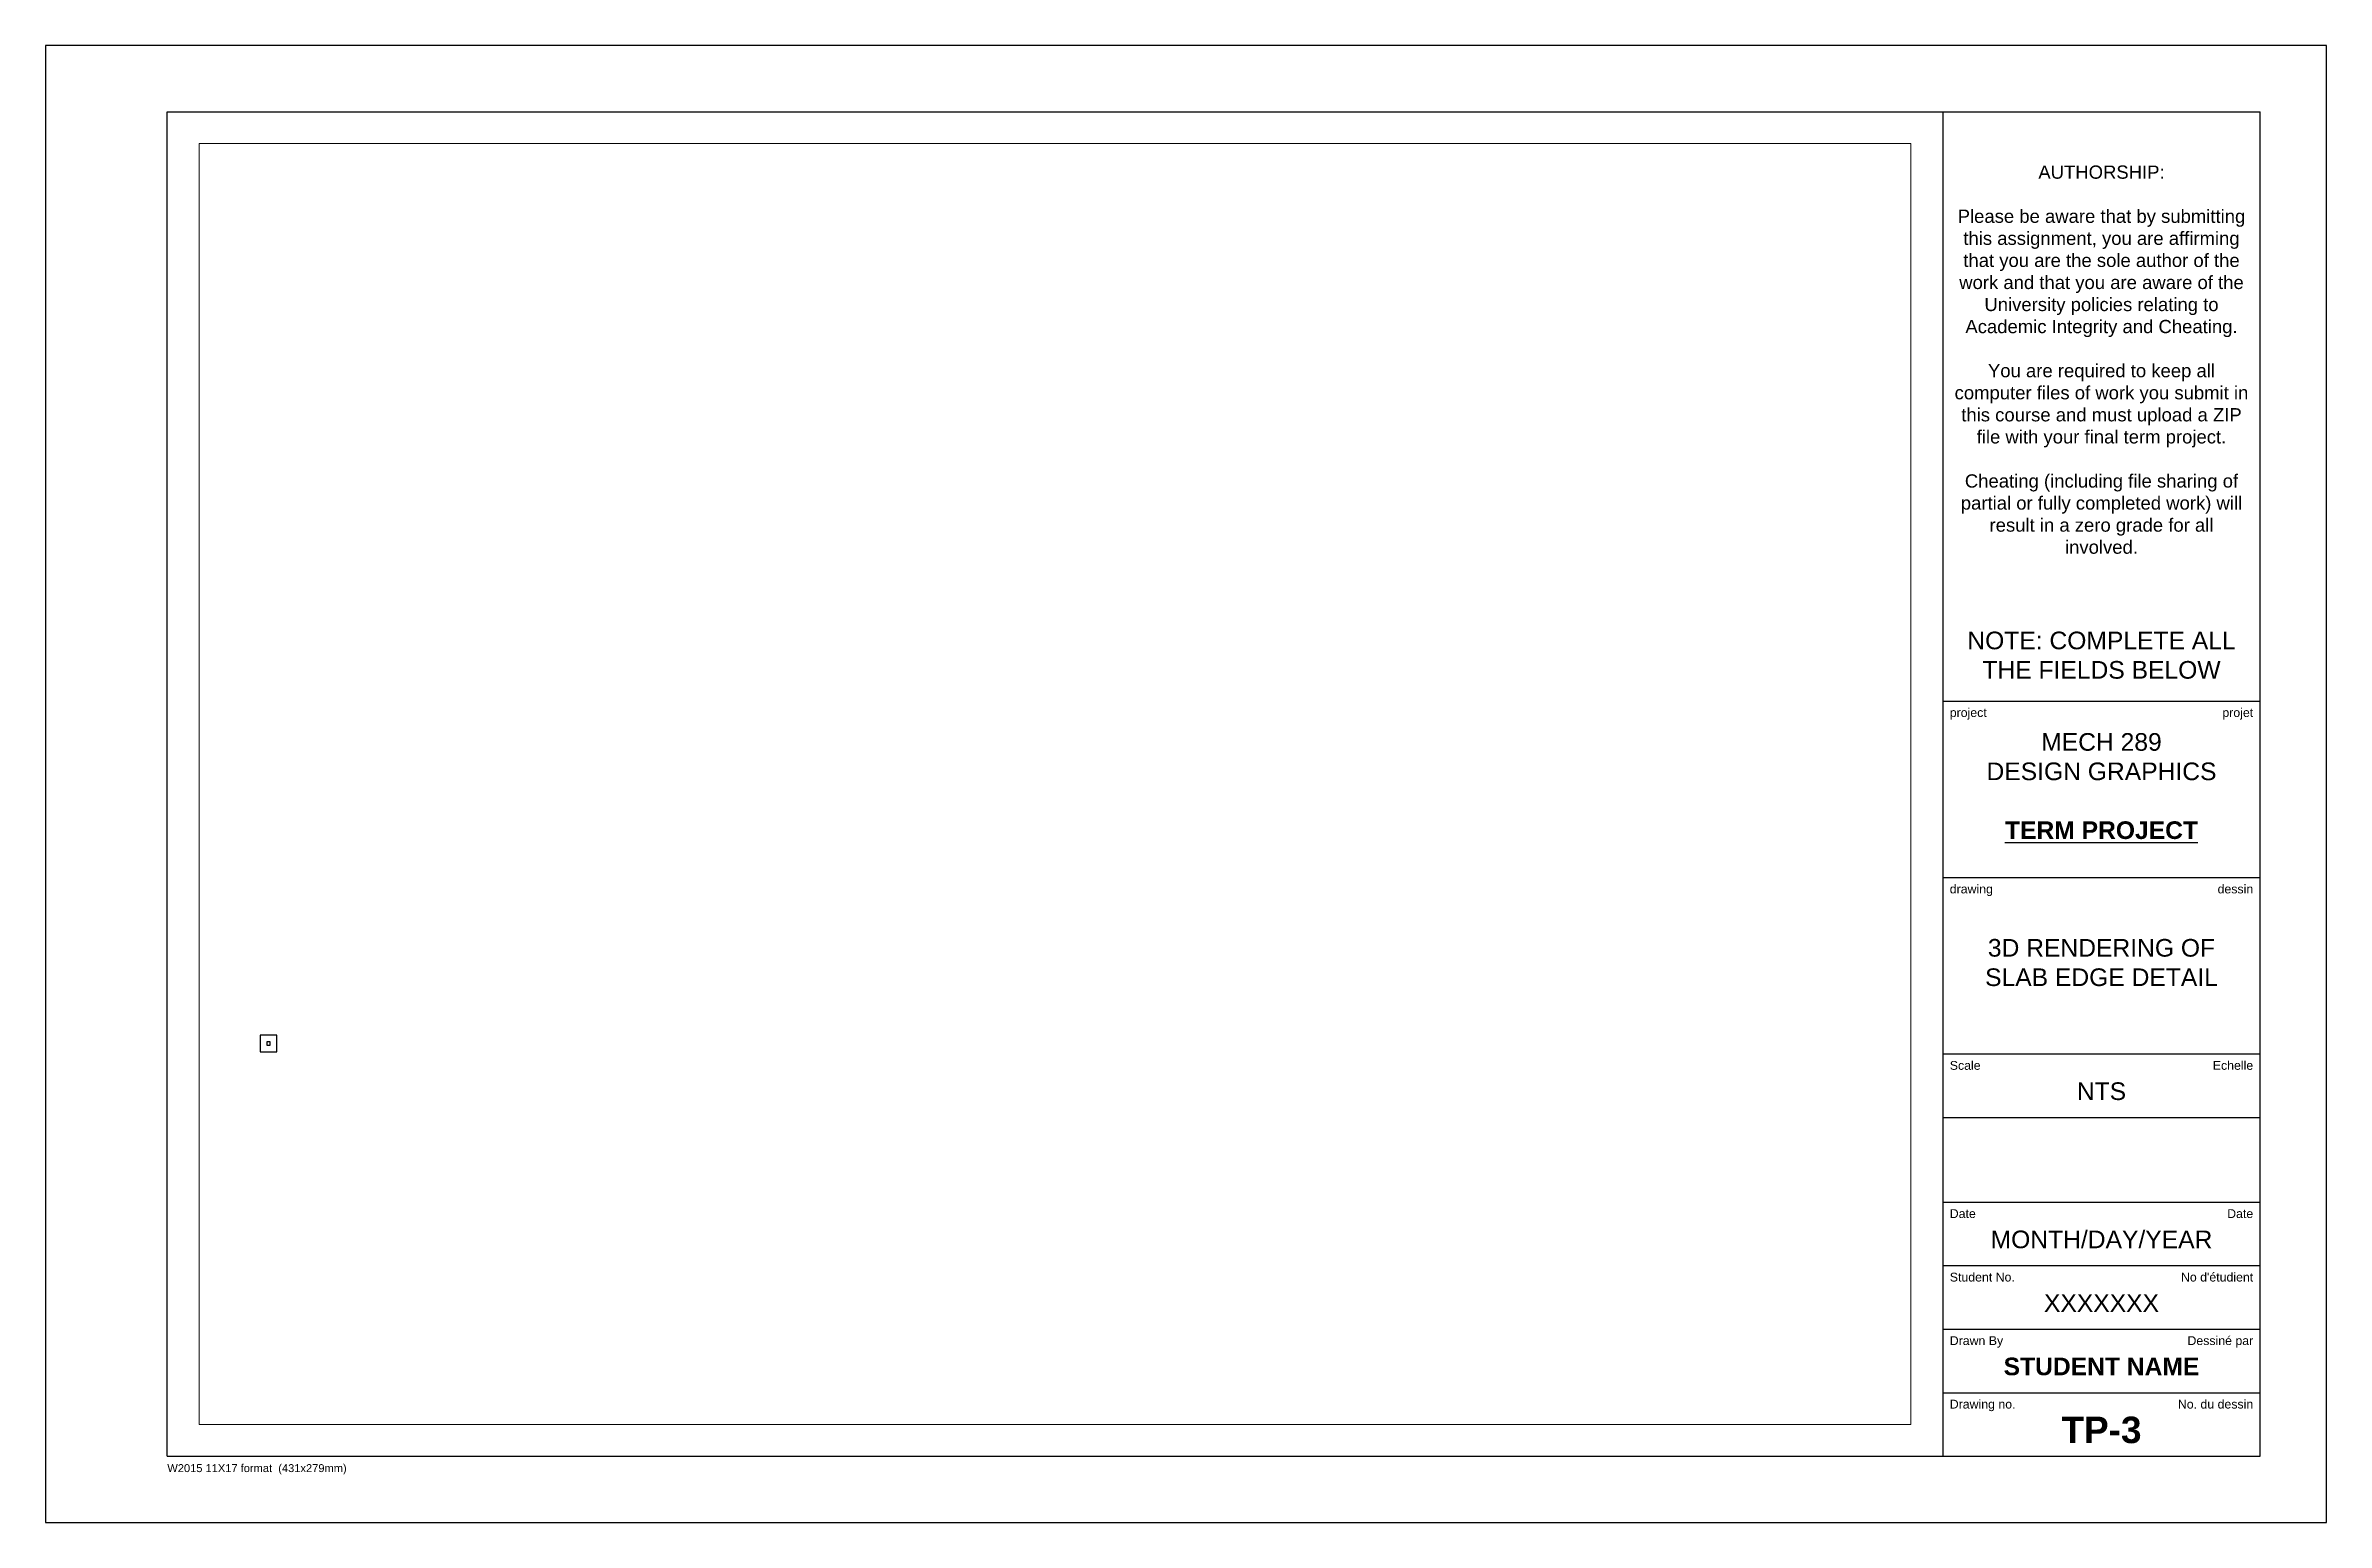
# Paper-space layout 'TP-3 3D Rendering' of a CAD drawing. Extents: x 0 to 431, y 0 to 279.
# The model-space entities are those that its viewports show. They can reach past a viewport. Long polylines and large blocks are cut down to what shows.
import ezdxf
from ezdxf.enums import TextEntityAlignment as Align

# ---------------------------------------------------------------- set-up
doc = ezdxf.new("R2010")
doc.units = 0
for name, color, linetype in [('G-TL-LIN', 5, 'Continuous'), ('G-TL-TTL', 1, 'Continuous'), ('G-TL-TXT', 1, 'Continuous')]:
    doc.layers.add(name, color=color, linetype=linetype)
doc.styles.add('TITLE-ARIAL', font='arial.ttf')

msp = doc.modelspace()

# ---------------------------------------------------------------- linework, layer by layer
for points in [[(43245, -965.6), (43745, -965.6), (43745, -465.6), (43245, -465.6)], [(43445, -765.6), (43545, -765.6), (43545, -665.6), (43445, -665.6)]]:
    msp.add_lwpolyline(points, close=True)

psp = doc.layouts.new('TP-3 3D Rendering')

# ---------------------------------------------------------------- linework, layer by layer
at = {"layer": 'DEFPOINTS'}
psp.add_lwpolyline([(0, 0), (431, 0), (431, 279), (0, 279)], close=True, dxfattribs=at)
at = {"layer": 'G-TL-LIN', "linetype": 'Continuous'}
for p, q in [((23, 266.5), (418.5, 266.5)), ((23, 12.5), (23, 266.5)), ((358.5, 266.5), (358.5, 12.5)), ((418.5, 12.5), (418.5, 266.5)), ((358.5, 155.17), (418.5, 155.17)), ((358.5, 121.83), (418.5, 121.83)), ((358.5, 88.5), (418.5, 88.5)), ((358.5, 76.5), (418.5, 76.5)), ((358.5, 60.5), (418.5, 60.5)), ((358.5, 48.5), (418.5, 48.5)), ((358.5, 36.5), (418.5, 36.5)), ((358.5, 24.5), (418.5, 24.5)), ((23, 12.5), (418.5, 12.5))]:
    psp.add_line(p, q, dxfattribs=at)

# ---------------------------------------------------------------- texts
at = {"layer": 'DEFPOINTS', "insert": (388.5, 163.82), "char_height": 3.333, "attachment_point": 5, "style": 'TITLE-ARIAL'}
psp.add_mtext_dynamic_manual_height_columns('NOTE: COMPLETE ALL THE FIELDS BELOW', width=60, gutter_width=6.5, heights=[0], dxfattribs=at)
at = {"layer": 'G-TL-TTL', "char_height": 3.333, "attachment_point": 5, "style": 'TITLE-ARIAL'}
for s, insert in [('3D RENDERING OF\\PSLAB EDGE DETAIL', (388.5, 105.75)), ('MONTH/DAY/YEAR', (388.5, 53.44)), ('XXXXXXX', (388.5, 41.44)), ('{\\fArial|b1|i0|c0|p34;STUDENT NAME}', (388.5, 29.44))]:
    psp.add_mtext_dynamic_manual_height_columns(s, width=60, gutter_width=6.5, heights=[0], dxfattribs=dict(at, insert=insert))
at = {"layer": 'G-TL-TXT', "style": 'TITLE-ARIAL'}
for s, height, p in [('project', 1.667, (359.83, 153.83)), ('drawing', 1.667, (359.83, 120.5)), ('Scale', 1.667, (359.83, 87.17)), ('Date', 1.667, (359.83, 59.17)), ('Student No.', 1.6667, (359.83, 47.17)), ('Drawn By', 1.667, (359.83, 35.17)), ('Drawing no.', 1.6667, (359.83, 23.17))]:
    psp.add_text(s, height=height, dxfattribs=at).set_placement(p, align=Align.TOP_LEFT)
for s, height, p in [('projet', 1.667, (417.17, 153.83)), ('dessin', 1.667, (417.17, 120.5)), ('Echelle', 1.667, (417.17, 87.17)), ('Date', 1.667, (417.17, 59.17)), ("No d'étudient", 1.6667, (417.17, 47.17)), ('Dessiné par', 1.6667, (417.17, 35.17)), ('No. du dessin', 1.6667, (417.17, 23.17))]:
    psp.add_text(s, height=height, dxfattribs=at).set_placement(p, align=Align.TOP_RIGHT)
psp.add_text('W2015 11X17 format  (431x279mm)', height=1.5, dxfattribs=at).set_placement((23, 9.5))
for s, width, insert, char_height, attachment_point in [('AUTHORSHIP:\\P\\PPlease be aware that by submitting this assignment, you are affirming that you are the sole author of the work and that you are aware of the University policies relating to Academic Integrity and Cheating.\\P\\PYou are required to keep all computer files of work you submit in this course and must upload a ZIP file with your final term project.\\P\\PCheating (including file sharing of partial or fully completed work) will result in a zero grade for all involved. ', 55.8551, (388.5, 256.35), 2.5, 2), ('MECH 289\\PDESIGN GRAPHICS\\P\\P{\\fArial|b1|i0|c0|p34;\\LTERM PROJECT}', 60, (388.5, 139.09), 3.333, 5), ('NTS', 60, (388.5, 81.44), 3.333, 5), ('{\\fArial|b1|i0|c0|p34;TP-3}', 60, (388.5, 17.44), 5, 5)]:
    psp.add_mtext_dynamic_manual_height_columns(s, width=width, gutter_width=6.5, heights=[0], dxfattribs=dict(at, insert=insert, char_height=char_height, attachment_point=attachment_point))

# ---------------------------------------------------------------- viewports
at = {"layer": 'DEFPOINTS', "view_target_point": (223.29, 147.29)}
psp.add_viewport(center=(190.75, 139.5), size=(323.5, 242), view_center_point=(67047.07, 6977.48), view_height=38710.987, dxfattribs=at)

doc.saveas('drawing.dxf')
